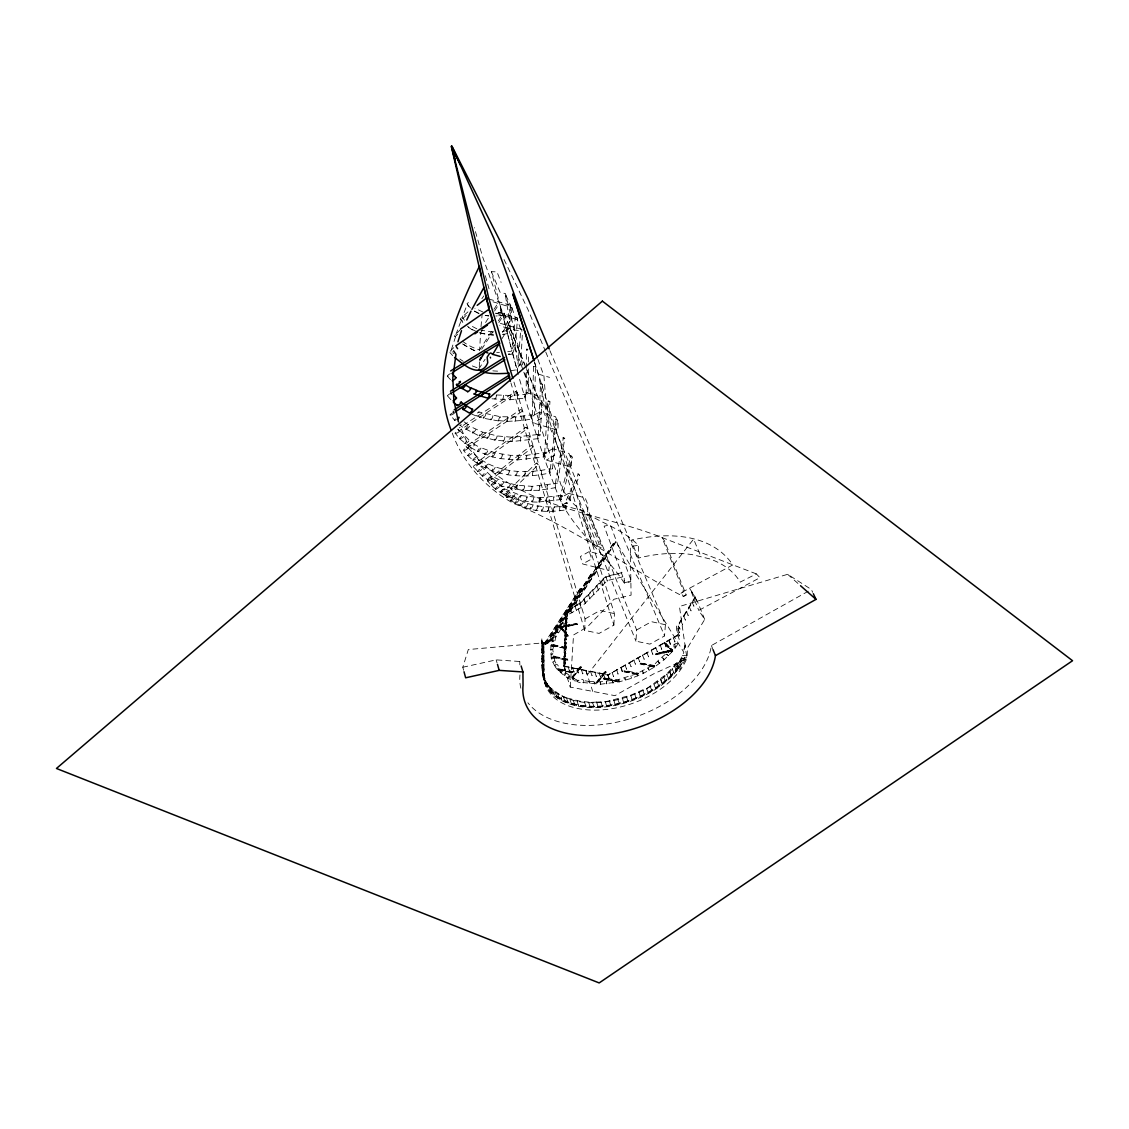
<?xml version="1.0" encoding="UTF-8"?>
<svg xmlns="http://www.w3.org/2000/svg" width="1129" height="1129" viewBox="0 0 1129 1129"><rect width="100%" height="100%" fill="white"/><g stroke="black" fill="none" stroke-linecap="round" stroke-linejoin="round"><path stroke-width="0.75" stroke-dasharray="5 3.75" d="M550.317 649.358L552.702 649.443L554.946 661.34L554.099 662.695L552.645 662.187L554.649 660.931L556.865 664.896L556.061 666.308L554.649 665.87L551.248 658.278L550.783 644.941L555.948 631.337L565.643 618.946L565.996 622.121L564.161 624.069L562.369 622.418L564.415 623.829L555.905 636.883L552.688 649.937L550.303 649.852M528.358 368.915L528.217 393.259L527.469 394.487L526.199 393.739L526.312 369.747M526.312 368.026L526.396 349.186L527.977 349.186M554.649 665.87C558.643 659.251 561.762 677.499 554.946 666.265M528.4 361.957L528.443 353.264M534.539 362.494L538.237 374.108L545.095 406.892L613.894 625.099L599.104 633.411L584.709 630.391L510.929 382.929M539.027 501.953L561.325 499.512L560.915 495.518L540.241 497.734L520.892 495.518L504.451 488.815L492.413 478.089A5.32 3.712 -37.3 0 0 487.432 480.601C498.835 496.478 520.271 502.207 539.168 502.123A5.631 1.792 89.6 0 0 539.93 500.599L540.128 499.738A5.631 1.792 89.7 0 0 540.339 498.185L540.283 497.776M588.675 702.323L590.058 706.698L588.576 702.097L580.786 701.377L566.631 697.891L567.845 702.605L566.575 697.905M565.784 611.226L567.421 615.446L566.052 611.043L579.897 603.775L605.821 577.046L622.037 572.657L605.581 576.58L579.572 603.352L581.266 607.868L579.671 603.366M605.186 701.857L630.405 695.337L646.352 688.238M609.42 679.051L607.952 674.648L563.625 666.11L570.244 687.095L614.938 695.662L653.437 673.971L687.053 658.644L687.462 648.018L704.708 619.44L698.766 610.394L759.944 577.681L756.359 573.899L740.187 582.112A105.364 65.623 -20 0 0 710 558.968L691.936 554.579A105.364 65.623 -20 0 0 638.732 557.98L638.351 545.349C613.259 518.79 568.353 518.747 559.123 478.47C545.18 443.542 534.567 407.414 524.392 371.243M532.38 415.232L533.509 365.895L535.456 366.925L534.426 414.738L533.664 415.881L532.38 415.232L533.142 414.075L534.426 414.738M540.339 498.058L540.339 498.185A5.631 1.792 89.6 0 1 540.128 499.738M677.16 663.132C655.935 692.994 601.263 711.962 566.772 698.202M630.659 579.219L630.702 581.703L624.337 583.044L624.196 576.524L607.289 580.574L580.941 607.628L566.984 615.263L564.895 670.457M584.709 630.391L585.062 618.918L513.85 381.785M479.444 361.873L479.232 368.308A74.74 56.408 -20.1 0 1 469.565 364.723M579.572 603.352L565.671 610.987L563.625 666.223L607.938 675.071L677.908 635.387L678.317 624.972L680.011 629.178L677.95 625.029L694.97 597.142L696.918 601.489L694.871 597.213M563.865 666.223L566.179 611.241M570.244 687.095L573.532 634.978L587.489 626.835L614.021 599.245L631.083 595.138L630.321 546.45L638.351 545.349M538.335 435.286L540.537 383.846L541.285 383.38L542.597 384.439L540.396 434.778L539.634 435.85L538.335 435.286L539.097 434.213L540.396 434.778M512.693 353.504L515.007 346.928L514.457 344.811C510.181 348.395 515.699 355.988 508.276 354.252M613.894 625.099L614.43 613.626L534.709 362.635M482.436 330.035L480.559 332.956L479.656 349.863A62.25 47.235 -20.1 0 1 462.325 341.085M522.092 329.372L498.058 322.767M522.304 335.271L520.652 364.681L517.435 365.979L517.646 370.524M566.448 698.258L554.918 692.275L550.317 688.027L551.7 692.5L550.529 687.843L560.647 695.21L561.678 699.839L560.45 695.168L566.716 697.905M544.672 453.181L547.847 401.247L548.609 400.753L549.936 401.811L546.761 452.658L545.984 453.66L544.672 453.181L545.434 452.193L546.761 452.658M549.936 350.639L665.404 624.732L664.544 635.952L649.895 644.123L635.966 641.187L636.643 629.968L546.394 407.259L544.037 407.527M520.991 495.843L520.836 495.532A5.25 2.568 -76.2 0 0 518.183 499.328L518.324 499.752A5.716 2.794 -76.1 0 0 520.963 495.97L520.963 495.97M515.05 346.462L517.632 317.969L494.996 311.421M515.007 346.928L517.999 364.173L520.765 329.583L516.588 317.447M524.646 507.373C537.432 512.34 552.434 512.114 566.052 509.814A5.758 0.96 79.6 0 0 566.038 505.947C546.775 508.473 522.685 506.963 508.262 491.157A5.377 3.726 -42 0 0 503.478 493.909L510.703 500.712L524.83 507.683A5.814 3.133 -71.4 0 0 527.935 503.971L527.878 503.52A5.32 2.879 -71.5 0 0 524.689 507.26L524.675 507.26M544.107 456.779L543.557 452.715L526.791 455.297L510.35 455.34L494.855 452.771L480.912 447.677A5.095 2.879 -64.1 0 0 477.454 451.134L492.343 456.935L500.429 458.628L517.477 459.955L544.093 456.793L543.557 452.715M498.609 420.595L506.794 421.427L523.39 420.425L531.745 419L531.717 417.151L531.35 414.879L515.614 416.968L500.232 416.714L478.837 411.944A4.968 2.526 -69.6 0 0 475.972 415.528L483.24 418.224L498.736 420.962A5.391 1.948 -84.5 0 0 500.302 417.123L500.175 416.728A4.939 1.792 -84.6 0 0 498.609 420.595M567.605 503.068L565.036 503.336L567.605 503.068L579.657 475.436L578.373 473.799L565.064 502.955M613.88 700.22L615.136 704.623L613.569 700.065M465.797 429.02L479.486 436.076L494.996 440.169L511.79 441.58L537.997 438.659L537.503 434.58L512.806 437.29L497 435.935L482.408 432.068L469.636 426.197A5.504 3.26 -57.7 0 1 465.924 429.415L459.842 425.167M481.01 326.69L482.125 314.483M502.758 334.509L507.457 333.563L510.745 322.259L512.114 305.691L488.984 299.058M507.373 333.648L506.921 329.837L509.546 321.271L512.58 345.248L515.261 317.574L511.07 305.14M550.006 472.882C550.049 471.499 549.795 470.116 549.47 468.789C521.527 475.21 487.065 471.767 468.253 447.705A5.208 3.556 -36.6 0 0 463.37 450.146C482.718 476.128 520.286 479.811 549.992 472.896C549.654 471.597 549.315 470.031 549.47 468.789M677.922 643.699C670.57 641.117 666.787 663.316 677.922 643.699L675.664 645.379L674.535 644.49M550.331 469.368L556.061 418.958L557.387 420.03L552.448 468.845L550.331 469.368L552.448 468.845M555.637 487.657L555.101 483.551L531.999 486.331L517.237 485.258L503.647 481.843L491.708 476.184A5.208 3.204 -58.3 0 0 487.827 479.458L500.584 485.907L522.925 490.438L539.112 490.296L555.623 487.657L555.101 483.551M585.909 670.64L587.419 674.789L586.149 670.316M626.595 696.889L627.95 701.194L626.383 697.157M630.801 695.436L632.141 699.839L630.589 695.845M685.035 645.153L683.511 651.306L685.543 645.04M634.611 694.01L636.248 698.188L634.893 693.785M638.972 692.232L640.341 696.537L638.633 692.218M485.103 467.914L485.103 467.533A5.137 2.935 -64.4 0 1 488.532 464.075L488.659 464.499A5.603 3.189 -64.3 0 1 485.244 467.928L485.16 467.942M537.503 434.58L537.983 438.645M526.199 393.739L526.947 392.511L528.217 393.259M562.482 496.181L561.96 495.391L560.309 496.28L562.482 496.181L572.234 457.189L571.006 455.594L560.379 495.8M570.385 455.65L572.234 457.189M555.369 483.551L563.427 437.29L564.74 438.377L557.543 483.014L555.369 483.551L557.543 483.014M547.113 683.553L544.107 678.458L548.031 687.984L546.902 683.37L550.712 687.871M545.378 681.224L546.958 685.557L545.575 681.126M544.517 678.614L545.603 683.087L542.809 673.124L544.488 678.501M546.704 683.708L550.373 688.224M695.365 597.41L678.43 625.24C672.207 622.347 683.341 650.219 677.471 635.048L607.995 674.888M548.525 685.952L550.119 690.271L548.934 685.797M543.966 678.684L541.737 667.592L541.835 638.068L542.894 673.279M500.429 492.526L500.429 492.131A5.236 3.26 -58.7 0 1 501.826 490.311L504.522 488.857L502.278 491.708A5.716 3.542 -58.6 0 1 500.584 492.554L500.584 492.554A5.744 3.556 -58.8 0 0 502.687 491.383L503.478 490.621M500.373 492.357L500.443 492.131A5.264 3.274 -58.9 0 1 502.236 489.944L503.082 489.323M577.723 473.855L579.657 475.436M564.74 438.377L564.02 438.913L562.708 437.84M531.35 414.879L531.745 419M533.213 446.872L531.378 445.292L490.678 477.44L491.877 479.077L533.213 446.872L531.378 445.292M557.387 420.03L555.327 419.494M538.265 464.696L536.331 463.088L510.604 488.405L511.366 489.534L512.326 490.198L538.265 464.696L536.331 463.088M504.564 489.026L503.844 490.184M478.4 464.245L527.765 428.399L525.789 427.327L476.988 462.269L477.652 463.229M560.859 495.349L561.325 499.512M525.789 427.327L527.652 428.893M569.524 671.289L568.226 666.83L569.835 671.063M573.927 672.15L572.615 667.705L574.238 671.938M578.302 673.011L576.99 668.566L578.612 672.799M549.936 401.811L547.847 401.247M582.677 673.872L581.364 669.426L582.987 673.66M590.453 671.459L592.09 675.678L590.848 671.303M522.642 410.998L520.779 409.446L466.065 446.181L467.11 447.832L522.642 410.998L520.779 409.446M596.267 676.539L594.927 672.122L596.578 676.327M599.09 673.166L600.755 677.372L599.499 673.025M603.394 674.013L605.059 678.233L603.803 673.872M542.597 384.439L540.537 383.846M457.852 429.189L458.854 430.869L517.392 392.709L515.403 391.636L459.249 427.891M515.403 391.636L517.28 393.174M535.456 366.925L533.396 366.332M596.691 702.111L597.975 706.712L596.733 702.125L605.172 701.645M511.846 497.452L511.987 497.875A5.73 3.077 -70.7 0 0 515.078 494.206L515.022 493.768A5.25 2.837 -70.8 0 0 511.846 497.452M463.624 670.259L462.805 667.239L468.323 649.542L545.857 642.627L543.444 645.76L543.628 675.057A75.53 46.374 -19.1 0 0 606.866 709.407A75.53 46.374 -19.1 0 0 686.884 658.193L679.446 606.485L787.647 574.308L811.342 589.479L812.682 592.316M455.566 336.71L451.036 350.71A74.74 56.408 -20.1 0 0 453.703 353.687M542.386 673.336L544.601 680.194M455.862 334.621L461.436 319.705L466.221 315.428M564.105 666.124L565.431 670.245M573.25 700.361L574.844 704.694L573.673 700.262M576.933 701.067L578.528 705.399L577.356 700.968M609.293 701.095L610.874 705.315L609.632 700.911M617.746 699.303L619.412 703.593L618.156 699.19M622.404 698.159L623.674 702.563L622.135 698.315M679.517 661.552L683.849 652.322L615.728 541.61L549.823 641.822L542.64 643.177L542.823 672.475A75.417 46.402 -19.1 0 0 597.439 707.516A75.417 46.402 -19.1 0 0 679.263 667.662L676.116 666.9L679.517 661.552L676.299 667.408L679.898 669.314L686.545 657.346L686.884 658.193M679.714 662.046L681.154 658.969L682.833 658.024L677.612 668.283M682.833 658.024L677.372 667.662M678.642 668.523L684.696 657.741L678.854 669.06M581.76 588.985L580.151 588.731L543.444 645.76L541.666 639.48L543.402 643.798M541.638 642.754L543.204 647.157L542.075 642.655M541.652 645.901L543.232 650.304L542.089 645.816M541.68 649.048L543.402 653.366L542.118 648.949M541.765 652.266L543.275 656.57L542.132 652.082M541.793 655.37L543.289 659.689L542.16 655.201M541.751 658.39L543.303 662.779L542.174 658.306M541.765 661.481L543.331 665.884L542.202 661.396M541.793 664.572L543.345 668.961L542.216 664.473M543.853 674.69L542.019 667.451L543.571 671.84M542.103 670.485L543.628 675.057M539.013 501.699A5.236 1.679 89.6 0 1 539.704 498.453L540.198 497.748M555.285 692.091L556.555 696.452L555.059 692.232M612.003 672.39L613.64 676.638L612.412 672.305M625.057 665.094L626.68 669.257L625.424 664.939M638.111 657.699L639.748 661.848L638.464 657.53M565.629 614.797L567.167 619.031L566.01 614.642M565.446 618.24L567.04 622.545L565.869 618.156M651.207 650.276L652.872 654.411L651.56 650.106M565.177 625.24L566.772 629.545L565.615 625.17M565.05 628.726L566.645 633.03L565.474 628.641M502.095 338.559L508.233 328.144L512.001 329.527A41.307 19.235 32.7 0 0 519.354 330.529L521.923 331.305L521.64 329.216M564.796 635.641L566.377 639.945L565.22 635.571M564.726 639.169L566.25 643.389L565.093 639.014M664.699 642.655L666.054 646.959L664.134 642.345C680.11 658.447 667.592 648.582 664.572 641.949L672.348 650.064M564.472 646.014L565.982 650.233L564.839 645.844M680.843 620.668L682.593 624.789L681.196 620.484M683.638 616.053L685.402 620.188L684.005 615.884M686.446 611.438L688.224 615.559L686.813 611.269M689.212 606.71L691.061 610.916L689.636 606.626M692.119 602.138L693.912 606.245L692.472 601.955M677.823 628.543L679.616 632.748L678.233 628.458M564.345 649.415L565.855 653.62L564.712 649.246M564.034 656.076L565.601 660.38L564.458 656.005M677.654 631.901L679.602 636.05L678.063 631.831M563.907 659.435L565.474 663.739L564.331 659.364M563.371 696.875L564.923 701.236L563.54 696.791M569.849 699.303L571.401 703.663L570.258 699.232M605.356 701.631L606.569 706.02L605.102 701.956M485.583 322.499L488.391 318.11M493.98 309.332L498.651 302.022M494.573 311.025L499.244 303.701M479.218 350.554L492.554 329.795M498.27 320.89L503.026 313.481M481.674 349.242L493.119 331.446M498.849 322.541L503.605 315.132M478.738 369.07L485.089 359.248M502.447 332.42L507.161 325.124M580.151 588.731L543.218 645.054L545.208 644.673L592.57 571.754L593.981 571.994M545.208 644.673L592.57 571.754M545.053 644.165L546.789 643.84L603.535 556.752L604.946 556.992M546.789 643.84L603.535 556.752M548.242 642.613L614.628 541.581L615.898 542.061L549.964 642.288L546.648 643.389M548.384 643.064L614.628 541.581M481.857 298.691L483.904 295.854M552.123 645.351L551.714 646.07L567.04 648.498L566.716 647.496L551.841 644.461L551.432 645.181L566.998 648.371M553.238 657.007L552.829 657.727L568.042 660.084L552.547 656.838L552.956 656.132L567.718 659.082L567.308 659.802M565.643 618.946L565.855 622.291M558.657 669.624L558.248 670.33L573.306 672.616L557.966 669.455L558.375 668.749L572.982 671.628L572.572 672.319M572.304 677.485L581.026 666.265L581.266 667.013M581.082 666.985L572.361 678.19L572.121 677.442M587.263 674.86L693.601 539.097L700.982 556.78M597.001 682.297L605.779 671.19L606.033 671.938M605.85 671.896L597.072 683.003L596.818 682.255M604.241 678.585L603.832 679.277L618.494 681.493L603.535 678.402L603.944 677.71L618.142 680.505L617.732 681.196M624.633 671.303L624.224 671.995L638.788 674.239L623.914 671.134L624.337 670.428L638.435 673.265L638.026 673.957M592.457 702.379L594.037 706.74L592.866 702.351M600.924 702.153L602.491 706.331L601.164 701.998M640.538 663.358L640.115 664.064L654.425 667.098L664.092 659.83L672.108 651.758M676.723 662.794L666.674 673.985L646.621 688.704M653.86 666.054L654.326 665.489L639.762 663.076L654.594 666.223C648.004 668.918 673.11 645.887 672.334 651.504M679.108 667.225L678.049 666.971L673.364 672.743A74.048 45.555 -19.1 0 1 593.529 706.274A74.048 45.555 -19.1 0 1 544.023 671.741L543.853 642.472L542.499 642.726L542.682 672.023A75.403 46.402 -19.1 0 0 597.297 707.079A75.403 46.402 -19.1 0 0 679.108 667.225L679.898 669.314M480.559 332.956L480.192 333.168A1.891 0.847 -73.6 0 1 479.797 332.519M642.909 690.285L644.32 694.589L642.528 690.412M646.409 688.394L648.229 692.656L646.522 688.267M650.106 686.206L651.786 690.525L650.487 686.079M653.846 684.273L655.639 688.295L653.973 684.386M658.757 686.093L657.163 681.662L658.983 685.839M665.277 681.112L663.669 676.68L665.503 680.858M666.689 674.295L668.537 678.458L666.886 674.041M676.511 663.259L678.416 667.521L676.892 663.132M669.765 671.332L671.332 675.523M672.136 668.805L673.999 672.969L672.461 668.636M662.046 683.652L660.507 679.475M552.645 690.2L554.268 694.476L553.012 690.002M559.081 698.188L557.698 693.672L559.321 697.934M616.744 669.892L618.085 674.14L616.363 669.991M621.077 667.437L622.516 671.473M629.361 662.511L631.125 666.745L629.742 662.413M457.711 334.396L454.902 336.724A1.806 1.129 -40.8 0 1 454.521 335.553L460.957 329.019M633.708 660.056L635.486 664.289L634.089 659.943M642.415 655.102L644.222 659.336L642.796 655.003M655.921 647.665L657.36 651.899L655.54 647.778M660.31 645.181L661.763 649.415L659.929 645.294M584.455 702.026L585.979 706.401L584.723 702.224M669.088 640.214L670.64 644.222M453.689 347.69L449.836 351.641A1.552 0.988 -39.4 0 0 450.175 352.742L452.334 351.768M675.071 641.822L673.194 637.617L674.803 641.978M574.915 606.09L576.482 610.436L575.31 605.991M598.412 590.142L596.902 585.683L598.68 589.874M605.92 576.721L607.331 581.11L605.878 577.046M601.559 581.322L602.942 585.612L601.164 581.421M584.229 599.146L585.669 603.225M588.548 594.715L589.888 599.019L588.138 594.814M571.726 612.92L570.413 608.503L572.121 612.708M565.728 621.712L567.097 625.805M593.939 594.56L592.556 590.142L594.32 594.348M565.925 646.776L564.655 642.373L566.306 646.564M564.175 652.675L565.671 657.022L564.556 652.562M565.163 667.041L563.907 662.638L565.53 666.844M467.942 311.872L460.463 318.59A1.905 1.171 -43 0 0 460.844 319.789L461.436 319.705A46.896 35.719 -19.9 0 0 463.737 322.654M640.369 663.57L654.425 666.435L653.197 665.023L636.714 673.731L618.65 679.489L600.43 681.831L588.901 681.38L588.915 683.765L589.197 681.436L583.467 680.547L582.818 682.509L600.67 684.216L619.228 681.831L631.605 678.289L643.474 673.321L654.425 667.098L654.157 665.701M583.383 682.918C586.854 675.241 567.986 681.944 583.058 682.862M539.62 412L531.42 416.714L533.34 423.008L557.895 430.22L558.178 423.192L555.553 416.742L539.62 412L541.567 418.28L533.34 423.008M552.702 448.735L544.305 453.519L546.323 460.11L571.316 467.166L571.655 460.124L568.931 453.392L552.702 448.735L554.748 455.297L546.323 460.11M808.322 591.201L711.383 645.562A99.394 61.051 -19.1 0 1 631.012 718.453A99.394 61.051 -19.1 0 1 527.892 702.76M585.062 618.918L599.979 610.464L614.43 613.626M672.39 650.191L672.39 651.094L664.614 642.966M568.593 493.373L559.97 498.242L562.101 505.185L587.616 512.072L588.04 505.002L585.161 497.917L568.593 493.373L570.766 500.316L562.101 505.185M683.073 658.644L684.696 657.741M684.894 658.263L686.545 657.346M636.643 629.968L651.433 621.684L665.404 624.732M589.31 551.545L580.377 556.512L582.663 563.95L608.87 570.54L609.378 563.484L606.329 555.92L589.31 551.545L591.652 558.968L582.663 563.95M686.107 594.771L683.341 596.267L680.829 592.923L732.82 564.895C710.988 532.493 665.616 532.098 631.266 540.226L638.097 558.121M452.277 433.113C463.102 463.017 485.724 488.024 513.427 503.351C573.377 527.737 626.101 566.913 683.468 596.578L686.234 595.068L664.558 540.974L662.06 537.587C600.416 513.06 524.477 508.572 476.72 457.301L479.162 460.745L466.898 442.145L460.392 426.579M560.393 626.877L568.31 635.937L567.506 636.347L559.928 627.272L559.942 626.228L567.972 635.966L560.407 625.847L559.631 626.397L567.52 635.317M503.52 489.097L504.451 488.815M539.112 502.137L539.154 502.123A5.631 1.792 89.7 0 0 540.043 500.175M674.563 665.828L676.2 670.245L674.465 666.11M646.917 652.774L648.596 656.866L647.171 652.534M565.079 632.296L566.617 636.46L565.333 632.042M672.461 649.895L655.723 653.663L656.048 654.735L672.785 650.967L656.005 654.608M655.723 653.874L672.447 649.542L655.681 653.747M655.991 654.255L672.729 650.487L672.447 649.754M462.805 667.239L496.181 659.872L519.792 661.495L520.695 664.487M624.224 582.733L630.575 581.393M502.25 331.446L506.723 330.585L502.828 315.033L499.385 315.654A36.975 28.338 -20 0 1 495.8 316.007M559.815 627.456L577.258 624.45L577.004 623.702L559.561 626.849L559.801 627.611M496.478 394.981L510.618 395.475L525.197 394.289A5.32 0.79 79.6 0 1 525.366 398.043L509.969 399.751L492.018 398.805M477.511 451.529L477.581 451.529A5.546 3.119 -64 0 0 480.954 448.1L474.744 444.643A5.574 3.345 -57.7 0 1 470.976 447.86L459.574 438.744L455.086 433.042A5.151 3.486 -36.3 0 1 459.828 430.615L469.17 440.239L474.773 444.261A5.109 3.077 -57.8 0 0 470.849 447.465L477.44 451.501M495.772 313.467L502.56 312.535L502.885 315.16L496.915 316.021M472.924 460.336L472.882 459.926A5.165 3.302 -51.4 0 1 477.059 456.906L477.242 457.217A5.631 3.585 -51.3 0 1 473.023 460.336M596.705 702.111L588.378 702.464M682.269 655.667L685.91 655.681M454.267 412.353A5.095 3.401 -36.8 0 0 450.09 414.752L454.747 420.425A5.546 3.585 -44.1 0 0 455.664 420.186M450.386 373.685A4.996 3.218 -39.8 0 0 447.366 375.901L447.479 376.267A5.447 3.5 -39.8 0 0 450.288 375.124M518.197 374.532L491.383 271.652L497.014 271.92L501.093 282.377M451.699 393.188A5.052 3.316 -38 0 0 447.606 395.63L447.733 396.011A5.504 3.599 -38 0 0 451.487 394.275M493.331 332.053L480.686 330.176M493.415 335.13L480.192 333.168M503.52 494.333L503.619 494.333A5.871 4.05 -41.9 0 0 508.389 491.609L508.445 491.228M455.128 433.423L455.227 433.437A5.617 3.782 -36.2 0 0 459.94 431.024L460.011 430.671M704.708 619.44L697.285 601.108L689.565 588.336L695.365 597.213M485.188 315.443L488.603 315.965M572.586 677.541L571.796 677.273L580.518 666.054L581.308 666.322L572.121 678.261L581.59 667.197L580.8 666.929M597.283 682.353L596.507 682.085L605.271 670.979L606.047 671.247L596.832 683.073L606.344 672.122L605.567 671.84M572.742 672.108L558.135 669.229L558.375 669.991M558.488 669.836L573.109 672.715L572.855 671.967M604.071 678.797L618.269 681.591L603.705 678.19L603.959 678.938M567.478 659.576L552.716 656.626L567.831 660.183L567.591 659.435M638.195 673.745L624.083 670.908L624.351 671.656M624.464 671.515L638.577 674.338L638.308 673.604M566.476 647.99L551.601 644.969L551.841 645.717M654.044 665.842L639.974 662.977L640.242 663.725M551.954 645.562L566.829 648.596M660.733 679.221L662.413 683.44M669.412 671.557L671.106 675.777M545.095 405.974L547.452 406.623L546.394 408.176L537.263 395.587L525.535 366.473M525.945 392.398L537.263 395.587M538.237 374.108L549.583 377.382M510.604 488.405L512.326 490.198M495.659 313.1L517.138 319.606M493.006 301.796L511.606 307.497M622.15 671.684L620.809 667.578M607.712 674.902L609.138 679.051M508.233 328.144L503.929 327.1A41.307 19.235 32.7 0 1 499.752 325.406M668.707 640.312L670.273 644.433M482.958 312.041L474.9 308.217M566.716 626.016L565.46 621.853M585.274 603.451L583.961 599.301M756.359 573.899L662.06 537.587L683.708 591.723L680.956 593.233L683.468 596.564M471.894 414.16L476.099 415.909A5.419 2.752 -69.6 0 0 478.95 412.339L478.964 411.958M474.462 350.752L461.578 343.414M476.847 328.821L471.019 325.745M478.809 313.509L473.107 310.433M447.31 376.239L450.527 379.64M454.578 420.383L454.606 420.03A5.08 3.302 -44.2 0 1 455.763 418.831M447.55 395.969L452.023 400.978M450.048 415.091L450.217 415.133A5.56 3.697 -36.7 0 0 454.479 413.087M527.695 350.216L526.396 349.186M473.319 466.757L482.309 475.986L487.883 479.881A5.687 3.486 -58.2 0 0 491.821 476.607L478.216 463.92A5.264 3.641 -36.5 0 0 473.361 466.39L473.503 466.799A5.73 3.951 -36.5 0 0 478.329 464.344M487.375 480.968L487.573 481.025A5.8 4.036 -37.2 0 0 492.427 478.513L492.484 478.131M472.416 329.993L465.854 325.462M464.09 421.837L469.664 425.816A5.052 2.992 -57.8 0 0 465.797 429.02M452.983 411.027L453.618 412.889L453.364 411.732M787.647 574.308L799.247 584.568M490.678 477.44L492.131 479.303M476.988 462.269L478.386 463.977M525.338 398.029L525.239 397.662A4.883 0.72 79.6 0 1 525.07 393.908M664.896 642.81L672.729 651.052L671.967 651.475L664.134 643.234M449.878 352.516L452.616 355.55M566.024 509.786L565.911 509.377A5.292 0.889 79.5 0 1 565.883 505.51L565.939 505.538M541.299 470.341L541.426 470.765A5.532 0.988 81.1 0 1 541.341 474.547L541.2 474.152A5.066 0.903 81 0 1 541.285 470.356M624.309 583.058C603.563 551.065 569.806 527.596 556.583 491.073C541.652 453.59 529.84 414.964 518.677 376.225M468.563 306.425L467.039 303.475L468.987 302.332L470.708 304.505M460.533 319.521L462.819 322.471M464.442 320.17L462.241 317.305L467.321 304.265L469.057 306.467A36.975 28.338 -20 0 0 471.16 308.556M477.779 463.144L478.442 464.104M466.065 446.181L467.321 448.114M458.021 429.105L458.854 430.869M504.042 259.501L528.09 309.826L545.067 350.385M450.584 392.44L451.233 393.386L451.148 392.158M491.383 271.652L500.048 292.185L505.51 293.667L523.023 366.149M545.744 352.008L664.544 635.952M585.81 670.513L592.753 691.414M691.357 592.019L698.766 610.394M711.383 645.562L713.119 649.881M504.056 313.1L524.886 364.85M504.056 313.481L526.368 368.915M527.031 370.538L635.966 641.187M678.049 666.971L673.533 673.18A74.062 45.555 -19.1 0 1 593.671 706.712A74.062 45.555 -19.1 0 1 544.164 672.192M630.786 579.53L610.366 524.858L604.128 526.142L624.365 580.885M537.912 359.375L543.91 375.745L546.281 406.299L545.208 407.851L531.618 393.993L482.422 256.297L474.335 227.606M630.801 676.017L631.605 678.289M520.032 365.359L519.495 363.806L517.265 371.004M625.156 678.924C624.083 676.017 626.186 682.311 625.057 679.249M543.853 642.472L544.023 671.741M543.275 677.767L544.206 680.787M544.926 683.158L545.857 686.192M496.181 659.872L497.042 662.864M485.315 275.688L489.026 288.77M468.323 447.761L468.267 448.114A5.673 3.867 -36.5 0 1 463.511 450.556M501.445 312.31L500.302 306.749L501.036 312.564M496.562 395.15L496.562 395.263A5.349 1.948 -83.8 0 1 494.954 399.214L494.827 398.862A4.897 1.792 -83.9 0 1 496.224 395.192M519.792 661.495L519.834 664.854M520.836 688.196A99.394 61.051 -19.1 0 1 519.961 674.93M461.295 424.687A5.532 3.443 -51.1 0 1 459.997 425.196M510.562 370.651A74.74 56.408 -20.1 0 0 517.096 369.705L512.594 353.377A63.28 47.968 -20.1 0 1 508.346 354.069M497.607 371.145A74.74 56.408 -20.1 0 1 492.851 370.834M463.313 361.351A74.74 56.408 -20.1 0 1 459.856 359.008M474.886 350.554A63.28 47.968 -20.1 0 1 463.384 344.26M507.74 351.712A62.25 47.235 -20.1 0 0 511.903 351.034L507.471 333.408A46.896 35.719 -19.9 0 1 502.842 334.283M499.413 352.347A62.25 47.235 -20.1 0 1 496.661 352.347M493.627 334.904A46.896 35.719 -19.9 0 1 467.406 326.182M488.758 315.824A36.975 28.338 -20 0 1 485.371 315.301M479.049 313.396A36.975 28.338 -20 0 1 473.545 310.419M494.897 439.887L495.052 440.155A5.447 2.272 -80.3 0 0 497.07 436.358L497 435.935A4.996 2.089 -80.3 0 0 494.925 439.76L494.897 439.887M490.72 419.635L490.875 419.903A5.405 2.244 -79.8 0 0 492.879 416.107L492.766 415.712A4.953 2.06 -79.9 0 0 490.748 419.522L490.72 419.635M517.378 459.545L517.519 459.94A5.49 1.665 89.9 0 0 518.592 456.074L518.521 455.679A5.038 1.538 89.8 0 0 517.378 459.545M530.828 490.254L530.898 490.649A5.617 1.75 89.5 0 0 532.098 486.768L532.027 486.359A5.151 1.609 89.5 0 0 530.828 490.254M523.955 475.563L524.096 475.972A5.546 1.708 89.7 0 0 525.197 472.091L525.056 471.668A5.08 1.566 89.7 0 0 523.955 475.563M511.691 441.185L511.832 441.566A5.433 1.651 -89.7 0 0 512.905 437.699L512.848 437.304A4.982 1.51 -89.8 0 0 511.705 441.185M555.905 636.431C554.043 639.48 552.744 633.157 555.905 636.431M527.201 496.972L527.187 497.226A5.716 2.498 -81.1 0 1 525.013 501.093L524.858 500.669A5.236 2.286 -81.2 0 1 527.045 496.788L527.201 496.972M506.709 421.032L506.836 421.399A5.377 1.651 -89.1 0 0 507.937 417.547L507.881 417.151A4.939 1.524 -89.1 0 0 506.709 421.032M517.336 485.456L517.308 485.696A5.631 2.413 -81 0 1 515.191 489.534L515.05 489.125A5.165 2.23 -81.1 0 1 517.181 485.272L517.336 485.456M509.616 470.666L509.602 470.779A5.56 2.357 -80.8 0 1 507.514 474.716L507.373 474.321A5.095 2.173 -80.9 0 1 509.461 470.483L509.616 470.666M538.025 506.201L538.011 506.455A5.786 2.597 -80.8 0 1 535.739 510.35L535.583 509.927A5.306 2.385 -80.9 0 1 537.87 506.018L538.025 506.201M502.546 454.578L502.518 454.804A5.504 2.314 -80.6 0 1 500.472 458.614L500.345 458.219A5.052 2.131 -80.7 0 1 502.391 454.394L502.546 454.578M551.883 640.439C553.323 644.25 555.539 638.492 551.883 640.439M551.262 657.755L552.095 658.899L553.591 658.08L552.758 656.937L551.262 657.755M552.857 653.578C551.178 657.403 549.329 650.981 552.857 653.578M553.154 645.181C551.333 648.639 549.767 642.218 553.154 645.181M502.278 399.384L502.405 399.751A5.335 1.679 -88.2 0 0 503.562 395.884L503.506 395.503A4.897 1.538 -88.2 0 0 502.278 399.384M547.367 510.957L547.523 511.381A5.772 1.976 -89.1 0 0 548.892 507.415L548.835 506.992A5.292 1.821 -89.2 0 0 547.367 510.957M559.532 626.355L559.547 627.075L577.018 623.462L559.532 626.355M559.815 627.23L559.829 627.964L577.314 624.337L559.815 627.23M529.967 508.925L530.15 509.221A5.8 2.879 -76.2 0 0 532.846 505.397L532.775 504.945A5.32 2.653 -76.3 0 0 530.009 508.798L529.967 508.925M507.57 487.742L507.613 488.01A5.645 2.724 -75.9 0 0 510.322 484.27L510.195 483.847A5.179 2.512 -76 0 0 507.598 487.615L507.57 487.742M499.498 472.825L499.667 473.107A5.574 2.667 -75.7 0 0 502.207 469.368L502.08 468.958A5.109 2.441 -75.8 0 0 499.526 472.698L499.526 472.698M492.244 456.638L492.413 456.92A5.518 2.611 -75.4 0 0 494.911 453.195L494.855 452.771A5.066 2.399 -75.5 0 0 492.272 456.525L492.244 456.638M486.952 438.165L487.107 438.433A5.462 2.554 -75.1 0 0 489.577 434.721L489.577 434.34A5.01 2.343 -75.2 0 0 486.98 438.052L486.952 438.165M483.141 417.956L483.297 418.21A5.419 2.512 -74.8 0 0 485.752 414.512L485.625 414.117A4.968 2.3 -74.9 0 0 483.17 417.829L483.17 417.829M594.164 682.593C594.376 686.968 595.943 680.053 594.164 682.593M637.631 675.862L636.714 673.731L637.631 675.862M510.774 305.747L509.631 320.791L505.171 293.935L510.774 305.747M508.742 459.221L508.869 459.616A5.504 2.004 -85.5 0 0 510.435 455.763L510.393 455.368A5.038 1.835 -85.6 0 0 508.742 459.235M515.544 475.281L515.586 475.676A5.546 2.046 -85.7 0 0 517.28 471.809L517.237 471.414A5.095 1.877 -85.7 0 0 515.544 475.281M522.826 490L522.967 490.409A5.617 2.089 -85.9 0 0 524.59 486.528L524.449 486.091A5.151 1.919 -86 0 0 522.826 490M503.195 440.804L503.322 441.199A5.447 1.962 -85.1 0 0 504.875 437.346L504.748 436.937A4.982 1.806 -85.2 0 0 503.195 440.804M531.83 501.459L531.971 501.883A5.701 2.159 -85.8 0 0 533.664 497.96L533.523 497.522A5.222 1.99 -85.9 0 0 531.83 501.459M500.486 485.611L500.669 485.907A5.659 3.006 -70.4 0 0 503.703 482.281L503.647 481.843A5.179 2.766 -70.5 0 0 500.528 485.484L500.486 485.611M492.046 470.553L492.216 470.835A5.589 2.935 -70.2 0 0 495.208 467.237L495.081 466.813A5.123 2.695 -70.3 0 0 492.075 470.44L492.075 470.426M541.384 510.647L541.539 511.084A5.786 2.3 -85 0 0 543.374 507.119L543.232 506.681A5.306 2.117 -85.1 0 0 541.398 510.647M479.388 435.794L479.557 436.062A5.476 2.808 -69.7 0 0 482.464 432.478L482.351 432.068A5.024 2.583 -69.8 0 0 479.43 435.681L479.416 435.667M484.581 454.267L484.75 454.55A5.532 2.879 -69.9 0 0 487.7 450.951L487.657 450.542A5.08 2.653 -70 0 0 484.623 454.154L484.581 454.267M606.301 681.718L606.781 683.821L606.301 681.718M519.622 505.439L519.82 505.75A5.814 3.373 -66.2 0 0 523.306 502.179L523.263 501.728A5.335 3.105 -66.4 0 0 519.679 505.326L519.665 505.312M618.65 679.489L619.228 681.831L618.65 679.489M505.863 495.165L506.06 495.462A5.744 3.331 -65 0 0 509.56 491.962L509.518 491.524A5.264 3.062 -65.1 0 0 505.905 495.052L505.863 495.165M493.867 482.887L494.05 483.184A5.673 3.26 -64.5 0 0 497.522 479.712L497.536 479.317A5.193 3.006 -64.6 0 0 493.909 482.76L493.909 482.76M472.303 432.774L472.472 433.042A5.49 3.048 -63.9 0 0 475.789 429.627L475.676 429.218A5.038 2.808 -64 0 0 472.345 432.661L472.303 432.774M514.951 503.111L515.163 503.435A5.828 3.585 -60.7 0 0 519.015 500.02L518.874 499.582A5.349 3.302 -60.8 0 0 515.007 502.998L514.951 503.111M478.64 464.132L478.823 464.428A5.617 3.401 -58 0 0 482.619 461.182L482.506 460.759A5.151 3.133 -58.1 0 0 478.682 464.019L478.64 464.132M510.675 500.429L510.872 500.74A5.843 3.768 -54.8 0 0 515.064 497.536L514.937 497.085A5.363 3.472 -54.9 0 0 510.731 500.316L510.675 500.429M600.247 682.099L600.67 684.216L600.247 682.099M495.448 488.843L495.659 489.153A5.772 3.754 -51.9 0 0 499.921 486.077L499.794 485.639A5.292 3.458 -52 0 0 495.504 488.73L495.448 488.843M482.281 475.718L482.478 476.015A5.701 3.683 -51.4 0 0 486.698 472.995L486.571 472.557A5.222 3.387 -51.5 0 0 482.337 475.605L482.281 475.718M506.808 497.381L507.02 497.706A5.857 3.923 -48.5 0 0 511.522 494.728L511.479 494.29A5.363 3.613 -48.6 0 0 506.879 497.268L506.808 497.381M464.823 443.316L465.007 443.612A5.589 3.528 -50.9 0 0 469.128 440.62L469.099 440.211A5.123 3.246 -51 0 0 464.88 443.203L464.823 443.316M578.994 680.307C573.052 683.539 561.141 673.985 557.218 668.735C561.932 667.338 572.431 680.053 578.994 680.307M491.087 484.976L491.298 485.301A5.786 3.909 -44.8 0 0 495.885 482.492L495.758 482.055A5.306 3.599 -44.9 0 0 491.157 484.877L491.157 484.877M477.426 471.343L477.638 471.654A5.716 3.839 -44.1 0 0 482.182 468.888L482.154 468.479A5.25 3.528 -44.2 0 0 477.496 471.23L477.426 471.343M467.688 455.396L467.886 455.707A5.659 3.74 -44.1 0 0 472.374 452.955L472.261 452.531A5.179 3.443 -44.2 0 0 467.759 455.297L467.688 455.396M459.545 438.489L459.743 438.786A5.603 3.669 -43.8 0 0 464.174 436.062L464.16 435.653A5.137 3.373 -43.8 0 0 459.602 438.391L459.545 438.489M572.742 678.43C572.375 682.805 575.889 675.961 572.742 678.43M612.525 680.66L612.991 683.017L612.525 680.66M589.423 515.868L589.028 517.082L599.316 544.587L592.753 544.432L581.661 514.753L589.818 514.937L602.293 548.101L592.753 544.432L593.91 543.303L583.622 515.741L589.818 514.937L589.423 515.868M569.835 676.723C567.548 680.745 568.24 673.35 569.835 676.723M643.516 673.194L642.443 671.134L643.516 673.194M564.175 673.999C563.597 678.331 567.887 671.755 564.175 673.999M560.577 671.261C559.913 675.537 564.528 669.144 560.577 671.261M649.161 670.217L647.961 668.213L649.161 670.217M659.59 663.4L658.122 661.566L659.59 663.4M664.261 659.618L662.681 657.882L664.261 659.618M675.65 647.227C672.39 648.328 674.309 643.544 675.65 647.227M668.523 655.653L666.632 654.227L668.523 655.653M558.163 632.48C554.607 633.792 556.879 628.67 558.163 632.48M561.014 628.119C557.557 629.079 559.801 624.323 561.014 628.119M517.675 399.158L517.548 398.904A4.883 1.002 83.5 0 1 517.816 394.952L517.943 395.333A5.335 1.087 83.5 0 1 517.675 399.158M509.998 399.737L509.969 399.751A5.335 1.383 87.6 0 0 510.703 395.87L510.59 395.489A4.883 1.27 87.6 0 0 509.871 399.37L509.927 399.737M515.078 421.216L515.05 421.244A5.377 1.341 86.6 0 0 515.713 417.377L515.643 416.982A4.925 1.228 86.5 0 0 514.951 420.849L515.022 421.216M520.497 441.256L520.37 440.874A4.968 1.214 85.8 0 1 520.949 437.022L521.09 437.417A5.419 1.312 85.8 0 1 520.497 441.256M526.326 459.559L526.185 459.178A5.024 1.214 85.4 0 1 526.763 455.326L526.89 455.721A5.49 1.312 85.4 0 1 526.326 459.559M532.676 475.591L532.549 475.309A5.08 1.242 85.3 0 1 533.128 471.329L533.269 471.739A5.532 1.355 85.3 0 1 532.676 475.591M539.14 490.282L539.112 490.296A5.603 1.383 85.2 0 0 539.747 486.416L539.676 486.006A5.137 1.27 85.1 0 0 538.999 489.873L539.083 490.268M559.829 510.731L559.674 510.308A5.292 1.2 83.2 0 1 560.125 506.385L560.28 506.822A5.772 1.312 83.2 0 1 559.829 510.731M546.492 501.798L546.351 501.375A5.222 1.327 85.3 0 1 547.015 497.452L547.17 497.889A5.687 1.439 85.3 0 1 546.492 501.784M553.633 511.268L553.478 510.844A5.292 1.524 86.9 0 1 554.395 506.865L554.551 507.302A5.772 1.651 87 0 1 553.633 511.268L553.605 511.282M523.39 420.425L523.277 420.03A4.925 0.931 82.4 0 1 523.447 416.22L523.588 416.615A5.377 1.016 82.4 0 1 523.419 420.397M529.233 440.296L529.12 439.901A4.968 0.889 81.5 0 1 529.219 436.104L529.346 436.5A5.419 0.974 81.5 0 1 529.261 440.282M535.202 458.529L535.075 458.12A5.024 0.889 81.1 0 1 535.146 454.324L535.287 454.733A5.476 0.96 81.1 0 1 535.217 458.501M553.887 500.937L553.76 500.5A5.208 0.988 81.2 0 1 553.916 496.647L554.057 497.07A5.687 1.073 81.2 0 1 553.916 500.909M547.367 489.294L547.24 488.857A5.137 0.931 80.9 0 1 547.339 485.047L547.48 485.47A5.603 1.002 80.9 0 1 547.382 489.266"/><path stroke-width="1.5" d="M462.904 409.178L469.311 413.016A5.433 2.978 -63.9 0 0 472.571 409.601L466.63 405.918A4.996 2.921 -58.1 0 0 465.755 406.242M509.504 374.997L454.168 409.869M457.937 341.791L461.507 330.684M499.385 341.212L450.654 370.933M455.439 398.085A5.024 3.204 -45.1 0 1 456.342 397.86L456.455 398.255A5.49 3.486 -45 0 1 453.082 400.753M480.771 357.512L479.867 360.137L484.934 352.036L487.827 352.911M467.688 391.354L467.815 391.721A5.391 2.907 -64.2 0 0 471.005 388.291L465.402 384.918A4.953 2.837 -58.6 0 0 464.64 385.243M471.894 309.388L483.974 287.373L486.43 298.268L487.375 298.564M466.757 319.973L471.019 311.152M490.692 352.94L492.766 354.379L498.708 344.317M489.605 353.391L487.149 357.187L487.756 362.705C483.339 374.391 471.485 370.51 463.878 364.413M477.186 305.352L486.881 297.703M474.406 394.19L474.716 393.965A5.391 2.695 -69.5 0 0 476.904 390.789L489.746 394.233A5.363 2.216 -79.3 0 1 487.714 398.142L473.968 394.007A4.925 2.47 -69.6 0 1 474.166 393.513M487.474 299.397L486.782 299.891L489.294 307.102M460.674 328.92L489.252 309.106M490.099 310.87L492.879 320.58M474.829 333.831L477.623 331.898M481.829 328.991L487.432 325.124M492.738 320.537L455.777 345.897M455.1 411.944L509.998 377.001M450.499 391.213L504.508 357.47M452.715 392.455L504.875 359.897M452.687 372.274L499.879 343.174M813.346 593.727L815.999 599.386L715.447 655.639A99.931 60.966 -19.1 0 1 611.537 733.977A99.931 60.966 -19.1 0 1 523.052 685.359L522.925 671.953L521.132 665.969M489.661 393.95L489.605 393.965A4.911 2.032 -79.3 0 0 488.899 394.684M522.925 671.953L499.187 670.372L465.642 677.795L464.019 671.755M462.946 409.559L463.031 409.559A5.447 3.175 -58 0 0 466.658 406.327L461.154 402.136A5.01 3.077 -51.7 0 0 460.307 402.404M472.585 409.22L472.458 409.206A4.982 2.738 -64 0 0 472.105 409.347M509.306 373.247C499.568 373.586 486.416 374.856 478.527 369.747M460.35 381.475L460.463 381.87A5.419 3.246 -52.6 0 1 456.61 384.904L456.469 384.537A4.968 2.992 -52.7 0 1 456.779 384.1M500.203 356.468L492.766 354.379M453.293 402.107L457.301 405.537A5.476 3.345 -51.7 0 0 461.267 402.531L461.309 402.164M465.473 384.904L465.557 385.201A5.405 3.091 -58.5 0 1 461.973 388.559L456.455 384.89M452.193 380.685A5.433 3.387 -46.3 0 0 455.918 377.989L455.904 377.608A4.982 3.119 -46.4 0 0 455.368 377.707M467.688 391.707L461.846 388.193A4.953 2.837 -58.6 0 1 462.114 387.727M462.608 363.707L454.578 357.47M800.532 585.711L815.999 599.386M451.967 373.374L455.961 377.636M453.378 394.36L456.553 398.057M453.618 350.879L455.961 354.351L452.828 377.665L453.83 400.343L458.445 421.921M456.441 346.97L457.612 348.706M451.939 146.177L503.887 248.479L528.062 298.733L549.244 349.016M460.646 165.469L451.36 146.248L476.226 243.398L488.603 297.689L512.848 378.413M713.119 649.881L715.447 655.639M451.064 430.036C430.064 374.715 454.888 316.12 479.373 266.345L481.448 276.224M537.305 357.738L493.726 238.078L451.783 146.121L455.312 160.092M490.296 357.23L490.55 357.964M457.146 405.509L457.174 405.156A5.01 3.077 -51.7 0 1 457.485 404.718M512.919 294.034L534.172 360.955M512.919 294.415L533.481 359.163M510.421 381.249L488.843 308.852L451.374 146.544M497.48 664.374L499.187 670.372M482.986 393.301A5.363 2.456 -74.5 0 1 480.742 396.505L480.615 396.138A4.925 2.258 -74.6 0 1 480.785 395.63M458.543 417.377A5.08 3.302 -44.2 0 1 458.995 417.293L459.108 417.702A5.546 3.585 -44.1 0 1 457.062 419.508M462.904 409.178A4.996 2.921 -58.1 0 1 463.497 408.261M459.108 381.969A4.968 2.992 -52.7 0 1 460.35 381.489M470.186 388.263A4.939 2.667 -64.2 0 1 470.892 387.91L476.904 390.422A4.925 2.47 -69.6 0 0 475.845 391.057M602.378 301.133L56.45 768.468L599.174 982.936L1072.55 660.719L602.378 301.133"/></g></svg>
